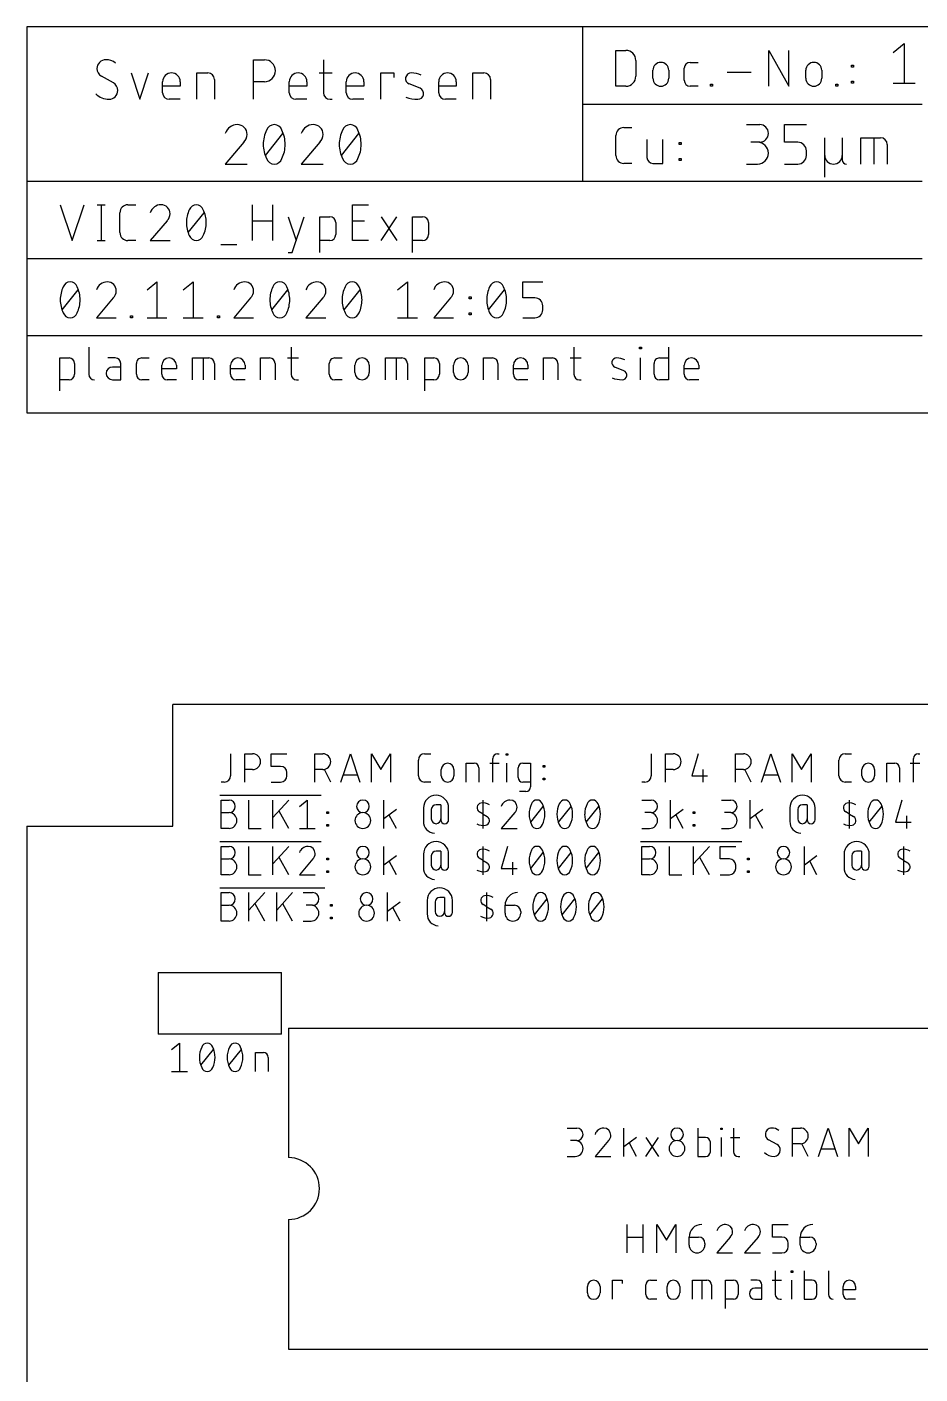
# Model space of a CAD drawing. Extents: x 0 to 102, y 0 to 103.
# Drawn here: x 0 to 36.7, y 47.5 to 102.9 of the extents above; entities that cross this region are included whole.
import ezdxf

# ---------------------------------------------------------------- set-up
doc = ezdxf.new("R2010")
doc.units = 0
for name, color, linetype in [('20', 30, 'CONTINUOUS'), ('21', 253, 'CONTINUOUS'), ('48', 213, 'CONTINUOUS')]:
    doc.layers.add(name, color=color, linetype=linetype)

msp = doc.modelspace()

# ---------------------------------------------------------------- linework, layer by layer
at = {"layer": '20'}
for p, q in [((96, 75), (6, 75)), ((6, 70), (6, 75)), ((0, 70), (0, 11)), ((0, 70), (6, 70))]:
    msp.add_line(p, q, dxfattribs=at)
at = {"layer": '21'}
for p, q in [((1.3589, 87.9102), (1.3589, 89.2564)), ((1.3589, 89.2564), (1.7328, 89.2564)), ((2.5485, 89.7051), (2.5485, 88.5833)), ((3.632, 89.2564), (3.3329, 89.2564)), ((4.725, 89.2564), (5.0241, 89.2564)), ((6.813, 88.3589), (6.813, 89.2564)), ((6.813, 89.2564), (7.4861, 89.2564)), ((7.2617, 88.3589), (7.2617, 89.2564)), ((9.609, 88.3589), (9.609, 89.2564)), ((9.609, 89.2564), (9.983, 89.2564)), ((10.7198, 89.2564), (11.1685, 89.2564)), ((10.8694, 89.7051), (10.8694, 88.5833)), ((12.6643, 89.2564), (12.9635, 89.2564)), ((14.7524, 88.3589), (14.7524, 89.2564)), ((14.7524, 89.2564), (15.4255, 89.2564)), ((15.2011, 88.3589), (15.2011, 89.2564)), ((16.3706, 87.9102), (16.3706, 89.2564)), ((16.3706, 89.2564), (16.7446, 89.2564)), ((18.7804, 88.3589), (18.7804, 89.2564)), ((18.7804, 89.2564), (19.1543, 89.2564)), ((21.2443, 88.3589), (21.2443, 89.2564)), ((21.2443, 89.2564), (21.6182, 89.2564)), ((22.355, 89.2564), (22.8038, 89.2564)), ((22.5046, 89.7051), (22.5046, 88.5833)), ((25.2019, 89.6303), (25.2019, 89.7051)), ((25.2019, 89.7051), (25.2767, 89.7051)), ((25.2767, 89.6303), (25.2019, 89.6303)), ((25.2393, 88.3589), (25.2393, 89.2564)), ((25.2767, 89.7051), (25.2767, 89.6303)), ((26.0229, 89.2564), (26.3968, 89.2564)), ((26.3968, 89.7051), (26.3968, 88.3589)), ((1.9572, 89.032), (1.9572, 88.5833)), ((3.8564, 88.8824), (3.5199, 88.8824)), ((3.8564, 88.3589), (3.8564, 89.032)), ((4.5006, 88.5833), (4.5006, 89.032)), ((5.5481, 88.5833), (5.5481, 88.9572)), ((6.1464, 88.8076), (5.5481, 88.8076)), ((6.1464, 88.9572), (6.1464, 88.8076)), ((7.7105, 89.032), (7.7105, 88.3589)), ((8.3771, 88.5833), (8.3771, 88.9572)), ((8.9754, 88.8076), (8.3771, 88.8076)), ((8.9754, 88.9572), (8.9754, 88.8076)), ((10.2074, 89.032), (10.2074, 88.3589)), ((12.44, 88.5833), (12.44, 89.032)), ((13.4875, 88.6581), (13.4875, 88.9572)), ((14.0858, 88.9572), (14.0858, 88.6581)), ((15.6498, 89.032), (15.6498, 88.3589)), ((16.969, 89.032), (16.969, 88.5833)), ((17.5484, 88.6581), (17.5484, 88.9572)), ((18.1467, 88.9572), (18.1467, 88.6581)), ((19.3787, 89.032), (19.3787, 88.3589)), ((20.0123, 88.5833), (20.0123, 88.9572)), ((20.6106, 88.8076), (20.0123, 88.8076)), ((20.6106, 88.9572), (20.6106, 88.8076)), ((21.8426, 89.032), (21.8426, 88.3589)), ((24.5594, 88.7328), (24.1854, 88.8824)), ((25.7985, 88.5833), (25.7985, 89.032)), ((27.0391, 88.5833), (27.0391, 88.9572)), ((27.6374, 88.8076), (27.0391, 88.8076)), ((27.6374, 88.9572), (27.6374, 88.8076)), ((1.7328, 88.3589), (1.3589, 88.3589)), ((3.5199, 88.3589), (3.8564, 88.3589)), ((5.0241, 88.3589), (4.725, 88.3589)), ((6.1464, 88.3589), (5.7725, 88.3589)), ((8.9754, 88.3589), (8.6014, 88.3589)), ((11.0937, 88.3589), (11.1685, 88.3589)), ((12.9635, 88.3589), (12.6643, 88.3589)), ((16.7446, 88.3589), (16.3706, 88.3589)), ((20.6106, 88.3589), (20.2367, 88.3589)), ((22.729, 88.3589), (22.8038, 88.3589)), ((26.3968, 88.3589), (26.0229, 88.3589)), ((27.6374, 88.3589), (27.2635, 88.3589)), ((8.3778, 72.9742), (8.3778, 72.0654)), ((8.9601, 71.8058), (8.9601, 72.9742)), ((8.9601, 72.9742), (9.2847, 72.9742)), ((10.0481, 72.4549), (10.0481, 72.9742)), ((10.0481, 72.9742), (10.6972, 72.9742)), ((11.8462, 71.8058), (11.8462, 72.9742)), ((11.8462, 72.9742), (12.1707, 72.9742)), ((12.9169, 71.8058), (13.3064, 72.9742)), ((13.3064, 72.9742), (13.6958, 71.8058)), ((14.1742, 71.8058), (14.1742, 72.9742)), ((14.1742, 72.9742), (14.5637, 72.3251)), ((14.5637, 72.3251), (14.9531, 72.9742)), ((14.9531, 72.9742), (14.9531, 71.8058)), ((16.1027, 72.0654), (16.1027, 72.7146)), ((16.3623, 72.9742), (16.622, 72.9742)), ((19.1673, 71.8058), (19.1673, 72.7795)), ((19.362, 72.9742), (19.4269, 72.9742)), ((19.7128, 72.9093), (19.7128, 72.9742)), ((19.7128, 72.9742), (19.7777, 72.9742)), ((19.7777, 72.9093), (19.7128, 72.9093)), ((19.7777, 72.9742), (19.7777, 72.9093)), ((25.6815, 72.9742), (25.6815, 72.0654)), ((26.2639, 71.8058), (26.2639, 72.9742)), ((26.2639, 72.9742), (26.5884, 72.9742)), ((27.6115, 72.9742), (27.3519, 72.0654)), ((29.1499, 71.8058), (29.1499, 72.9742)), ((29.1499, 72.9742), (29.4745, 72.9742)), ((30.2206, 71.8058), (30.6101, 72.9742)), ((30.6101, 72.9742), (30.9996, 71.8058)), ((31.4779, 71.8058), (31.4779, 72.9742)), ((31.4779, 72.9742), (31.8674, 72.3251)), ((31.8674, 72.3251), (32.2569, 72.9742)), ((32.2569, 72.9742), (32.2569, 71.8058)), ((33.4064, 72.0654), (33.4064, 72.7146)), ((33.6661, 72.9742), (33.9257, 72.9742)), ((36.471, 71.8058), (36.471, 72.7795)), ((36.6657, 72.9742), (36.7307, 72.9742)), ((9.2847, 72.3251), (8.9601, 72.3251)), ((10.4376, 72.4549), (10.0481, 72.4549)), ((10.6972, 72.0654), (10.6972, 72.1953)), ((12.1707, 72.3251), (11.8462, 72.3251)), ((12.4953, 71.8058), (12.2356, 72.3251)), ((13.5985, 72.0979), (13.0143, 72.0979)), ((17.0472, 72.0654), (17.0472, 72.3251)), ((17.5665, 72.3251), (17.5665, 72.0654)), ((18.0759, 71.8058), (18.0759, 72.5847)), ((18.0759, 72.5847), (18.4005, 72.5847)), ((18.5952, 72.39), (18.5952, 71.8058)), ((19.0374, 72.5847), (19.4269, 72.5847)), ((19.7453, 71.8058), (19.7453, 72.5847)), ((20.2036, 72.0005), (20.2036, 72.39)), ((20.3983, 72.5847), (20.7229, 72.5847)), ((20.7229, 72.5847), (20.7229, 71.6111)), ((21.2368, 72.4225), (21.2368, 72.4874)), ((21.2368, 72.4874), (21.3017, 72.4874)), ((21.3017, 72.4225), (21.2368, 72.4225)), ((21.3017, 72.4874), (21.3017, 72.4225)), ((26.5884, 72.3251), (26.2639, 72.3251)), ((27.3519, 72.0654), (28.001, 72.0654)), ((27.8062, 72.3251), (27.8062, 71.8058)), ((29.4745, 72.3251), (29.1499, 72.3251)), ((29.799, 71.8058), (29.5394, 72.3251)), ((30.9022, 72.0979), (30.318, 72.0979)), ((34.351, 72.0654), (34.351, 72.3251)), ((34.8702, 72.3251), (34.8702, 72.0654)), ((35.3797, 71.8058), (35.3797, 72.5847)), ((35.3797, 72.5847), (35.7042, 72.5847)), ((35.8989, 72.39), (35.8989, 71.8058)), ((36.3412, 72.5847), (36.7307, 72.5847)), ((8.1181, 71.8058), (7.9883, 71.8058)), ((10.0481, 71.8058), (10.4376, 71.8058)), ((16.622, 71.8058), (16.3623, 71.8058)), ((20.7229, 71.8058), (20.3983, 71.8058)), ((21.2368, 71.9032), (21.2368, 71.9681)), ((21.2368, 71.9681), (21.3017, 71.9681)), ((21.3017, 71.9032), (21.2368, 71.9032)), ((21.3017, 71.9681), (21.3017, 71.9032)), ((25.4219, 71.8058), (25.292, 71.8058)), ((33.9257, 71.8058), (33.6661, 71.8058)), ((7.9375, 71.2724), (12.1059, 71.2724)), ((7.9883, 69.9008), (7.9883, 71.0692)), ((7.9883, 71.0692), (8.3129, 71.0692)), ((9.1166, 71.0692), (9.1166, 69.9008)), ((10.1219, 69.9008), (10.1219, 71.0692)), ((10.771, 71.0692), (10.1219, 70.3552)), ((11.2099, 70.8096), (11.5344, 71.0692)), ((11.5344, 71.0692), (11.5344, 69.9008)), ((14.6792, 69.9008), (14.6792, 71.0692)), ((18.7734, 69.9008), (18.7734, 71.0692)), ((20.5282, 71.4163), (20.2685, 71.4163)), ((25.292, 71.0692), (25.6815, 71.0692)), ((26.4754, 69.9008), (26.4754, 71.0692)), ((28.5686, 71.0692), (28.9581, 71.0692)), ((29.752, 69.9008), (29.752, 71.0692)), ((33.8462, 69.9008), (33.8462, 71.0692)), ((35.9911, 71.0692), (35.7314, 70.1604)), ((7.9883, 70.5499), (8.3129, 70.5499)), ((10.771, 69.9008), (10.3815, 70.6148)), ((12.3402, 70.5175), (12.3402, 70.5824)), ((12.3402, 70.5824), (12.4051, 70.5824)), ((12.4051, 70.5175), (12.3402, 70.5175)), ((12.4051, 70.5824), (12.4051, 70.5175)), ((15.1985, 70.6797), (14.6792, 70.2903)), ((15.1985, 69.9008), (14.9064, 70.4525)), ((16.311, 70.7446), (16.311, 70.1929)), ((16.6356, 70.6797), (16.6356, 70.2903)), ((17.025, 70.8745), (16.8303, 70.8745)), ((17.025, 70.8745), (17.025, 70.2578)), ((17.3496, 70.2578), (17.3496, 70.7446)), ((18.7734, 70.485), (18.6111, 70.5824)), ((18.7734, 70.485), (18.9357, 70.3876)), ((20.0674, 70.5499), (19.5157, 69.9008)), ((20.7236, 70.1604), (21.2428, 70.8096)), ((21.8666, 70.1604), (22.3858, 70.8096)), ((23.0096, 70.1604), (23.5288, 70.8096)), ((25.6815, 70.5499), (25.4219, 70.5499)), ((26.9947, 70.6797), (26.4754, 70.2903)), ((26.9947, 69.9008), (26.7026, 70.4525)), ((27.4129, 70.5175), (27.4129, 70.5824)), ((27.4129, 70.5824), (27.4779, 70.5824)), ((27.4779, 70.5175), (27.4129, 70.5175)), ((27.4779, 70.5824), (27.4779, 70.5175)), ((28.9581, 70.5499), (28.6985, 70.5499)), ((30.2713, 70.6797), (29.752, 70.2903)), ((30.2713, 69.9008), (29.9792, 70.4525)), ((31.3838, 70.7446), (31.3838, 70.1929)), ((31.7084, 70.6797), (31.7084, 70.2903)), ((32.0978, 70.8745), (31.9031, 70.8745)), ((32.0978, 70.8745), (32.0978, 70.2578)), ((32.4224, 70.2578), (32.4224, 70.7446)), ((33.8462, 70.485), (33.6839, 70.5824)), ((33.8462, 70.485), (34.0085, 70.3876)), ((34.6534, 70.1604), (35.1726, 70.8096)), ((36.1858, 70.4201), (36.1858, 69.9008)), ((8.3129, 69.9008), (7.9883, 69.9008)), ((9.1166, 69.9008), (9.6359, 69.9008)), ((11.2099, 69.9008), (11.859, 69.9008)), ((12.3402, 69.9982), (12.3402, 70.0631)), ((12.3402, 70.0631), (12.4051, 70.0631)), ((12.4051, 69.9982), (12.3402, 69.9982)), ((12.4051, 70.0631), (12.4051, 69.9982)), ((19.5157, 69.9008), (20.1648, 69.9008)), ((25.292, 69.9008), (25.6166, 69.9008)), ((27.4129, 69.9982), (27.4129, 70.0631)), ((27.4129, 70.0631), (27.4779, 70.0631)), ((27.4779, 69.9982), (27.4129, 69.9982)), ((27.4779, 70.0631), (27.4779, 69.9982)), ((28.5686, 69.9008), (28.8932, 69.9008)), ((35.7314, 70.1604), (36.3805, 70.1604)), ((7.9375, 69.3674), (12.1059, 69.3674)), ((25.2413, 69.3674), (29.4097, 69.3674)), ((7.9883, 67.9958), (7.9883, 69.1642)), ((7.9883, 69.1642), (8.3129, 69.1642)), ((9.1166, 69.1642), (9.1166, 67.9958)), ((10.1219, 67.9958), (10.1219, 69.1642)), ((10.771, 69.1642), (10.1219, 68.4502)), ((14.6792, 67.9958), (14.6792, 69.1642)), ((15.1985, 68.7747), (14.6792, 68.3853)), ((16.311, 68.8396), (16.311, 68.2879)), ((16.6356, 68.7747), (16.6356, 68.3853)), ((17.025, 68.9695), (16.8303, 68.9695)), ((17.025, 68.9695), (17.025, 68.3528)), ((17.3496, 68.3528), (17.3496, 68.8396)), ((18.7734, 67.9958), (18.7734, 69.1642)), ((19.7753, 69.1642), (19.5157, 68.2554)), ((20.7236, 68.2554), (21.2428, 68.9046)), ((21.8666, 68.2554), (22.3858, 68.9046)), ((23.0096, 68.2554), (23.5288, 68.9046)), ((25.292, 67.9958), (25.292, 69.1642)), ((25.292, 69.1642), (25.6166, 69.1642)), ((26.4204, 69.1642), (26.4204, 67.9958)), ((27.4256, 67.9958), (27.4256, 69.1642)), ((28.0748, 69.1642), (27.4256, 68.4502)), ((28.5136, 68.6449), (28.5136, 69.1642)), ((28.5136, 69.1642), (29.1627, 69.1642)), ((31.983, 67.9958), (31.983, 69.1642)), ((32.5022, 68.7747), (31.983, 68.3853)), ((33.6148, 68.8396), (33.6148, 68.2879)), ((33.9393, 68.7747), (33.9393, 68.3853)), ((34.3288, 68.9695), (34.1341, 68.9695)), ((34.3288, 68.9695), (34.3288, 68.3528)), ((34.6533, 68.3528), (34.6533, 68.8396)), ((36.0772, 67.9958), (36.0772, 69.1642)), ((7.9883, 68.6449), (8.3129, 68.6449)), ((10.771, 67.9958), (10.3815, 68.7098)), ((11.7616, 68.6449), (11.2099, 67.9958)), ((12.3402, 68.6125), (12.3402, 68.6774)), ((12.3402, 68.6774), (12.4051, 68.6774)), ((12.4051, 68.6125), (12.3402, 68.6125)), ((12.4051, 68.6774), (12.4051, 68.6125)), ((15.1985, 67.9958), (14.9064, 68.5475)), ((18.7734, 68.58), (18.6111, 68.6774)), ((18.7734, 68.58), (18.9357, 68.4826)), ((19.5157, 68.2554), (20.1648, 68.2554)), ((19.97, 68.5151), (19.97, 67.9958)), ((25.292, 68.6449), (25.6166, 68.6449)), ((28.0748, 67.9958), (27.6853, 68.7098)), ((28.9031, 68.6449), (28.5136, 68.6449)), ((29.1627, 68.2554), (29.1627, 68.3853)), ((29.6439, 68.6125), (29.6439, 68.6774)), ((29.6439, 68.6774), (29.7088, 68.6774)), ((29.7088, 68.6125), (29.6439, 68.6125)), ((29.7088, 68.6774), (29.7088, 68.6125)), ((32.5022, 67.9958), (32.2101, 68.5475)), ((36.0772, 68.58), (35.9149, 68.6774)), ((36.0772, 68.58), (36.2394, 68.4826)), ((8.3129, 67.9958), (7.9883, 67.9958)), ((9.1166, 67.9958), (9.6359, 67.9958)), ((11.2099, 67.9958), (11.859, 67.9958)), ((12.3402, 68.0932), (12.3402, 68.1581)), ((12.3402, 68.1581), (12.4051, 68.1581)), ((12.4051, 68.0932), (12.3402, 68.0932)), ((12.4051, 68.1581), (12.4051, 68.0932)), ((25.6166, 67.9958), (25.292, 67.9958)), ((26.4204, 67.9958), (26.9397, 67.9958)), ((28.5136, 67.9958), (28.9031, 67.9958)), ((29.6439, 68.0932), (29.6439, 68.1581)), ((29.6439, 68.1581), (29.7088, 68.1581)), ((29.7088, 68.0932), (29.6439, 68.0932)), ((29.7088, 68.1581), (29.7088, 68.0932)), ((7.9375, 67.4624), (12.2583, 67.4624)), ((7.9883, 66.0908), (7.9883, 67.2592)), ((7.9883, 67.2592), (8.3129, 67.2592)), ((9.1313, 66.0908), (9.1313, 67.2592)), ((9.7804, 67.2592), (9.1313, 66.5452)), ((10.2743, 66.0908), (10.2743, 67.2592)), ((10.9234, 67.2592), (10.2743, 66.5452)), ((11.3623, 67.2592), (11.7517, 67.2592)), ((14.8316, 66.0908), (14.8316, 67.2592)), ((17.1774, 67.0645), (16.9827, 67.0645)), ((17.1774, 67.0645), (17.1774, 66.4478)), ((18.9258, 66.0908), (18.9258, 67.2592)), ((7.9883, 66.7399), (8.3129, 66.7399)), ((9.7804, 66.0908), (9.3909, 66.8048)), ((10.9234, 66.0908), (10.5339, 66.8048)), ((11.7517, 66.7399), (11.4921, 66.7399)), ((12.4926, 66.7075), (12.4926, 66.7724)), ((12.4926, 66.7724), (12.5575, 66.7724)), ((12.5575, 66.7075), (12.4926, 66.7075)), ((12.5575, 66.7724), (12.5575, 66.7075)), ((15.3509, 66.8697), (14.8316, 66.4803)), ((15.3509, 66.0908), (15.0588, 66.6425)), ((16.4634, 66.9346), (16.4634, 66.3829)), ((16.788, 66.8697), (16.788, 66.4803)), ((17.502, 66.4478), (17.502, 66.9346)), ((18.9258, 66.675), (18.7635, 66.7724)), ((18.9258, 66.675), (19.0881, 66.5776)), ((19.668, 66.7399), (20.0575, 66.7399)), ((19.668, 66.4154), (19.668, 66.7399)), ((20.876, 66.3504), (21.3952, 66.9996)), ((22.019, 66.3504), (22.5382, 66.9996)), ((23.1619, 66.3504), (23.6812, 66.9996)), ((8.3129, 66.0908), (7.9883, 66.0908)), ((11.3623, 66.0908), (11.6868, 66.0908)), ((12.4926, 66.1882), (12.4926, 66.2531)), ((12.4926, 66.2531), (12.5575, 66.2531)), ((12.5575, 66.1882), (12.4926, 66.1882)), ((12.5575, 66.2531), (12.5575, 66.1882)), ((20.3172, 66.4803), (20.3172, 66.4154)), ((5.3975, 63.9763), (10.4775, 63.9763)), ((5.3975, 63.9763), (5.3975, 61.4363)), ((10.4775, 61.4363), (10.4775, 63.9763)), ((10.7633, 61.6903), (10.7633, 56.3563)), ((10.7633, 61.6903), (46.0693, 61.6903)), ((10.4775, 61.4363), (5.3975, 61.4363)), ((5.95, 60.8083), (6.2745, 61.068)), ((6.2745, 61.068), (6.2745, 59.8996)), ((7.1579, 60.1592), (7.6772, 60.8083)), ((8.3009, 60.1592), (8.8201, 60.8083)), ((9.4058, 59.8996), (9.4058, 60.6785)), ((9.4058, 60.6785), (9.7303, 60.6785)), ((9.925, 60.4838), (9.925, 59.8996)), ((5.95, 59.8996), (6.5991, 59.8996)), ((22.23, 57.5755), (22.6194, 57.5755)), ((24.5563, 56.4071), (24.5563, 57.5755)), ((25.0756, 57.186), (24.5563, 56.7965)), ((25.4572, 56.4071), (25.9764, 57.186)), ((25.4572, 57.186), (25.9764, 56.4071)), ((27.5966, 57.5755), (27.5966, 56.4071)), ((27.9212, 57.186), (27.5966, 57.186)), ((28.5418, 57.5105), (28.5418, 57.5755)), ((28.5418, 57.5755), (28.6068, 57.5755)), ((28.6068, 57.5105), (28.5418, 57.5105)), ((28.5743, 56.4071), (28.5743, 57.186)), ((28.6068, 57.5755), (28.6068, 57.5105)), ((28.9418, 57.186), (29.3313, 57.186)), ((29.0716, 57.5755), (29.0716, 56.6018)), ((30.8645, 56.8939), (30.5075, 57.0886)), ((31.4956, 56.4071), (31.4956, 57.5755)), ((31.4956, 57.5755), (31.8201, 57.5755)), ((32.5663, 56.4071), (32.9558, 57.5755)), ((32.9558, 57.5755), (33.3453, 56.4071)), ((33.8236, 56.4071), (33.8236, 57.5755)), ((33.8236, 57.5755), (34.2131, 56.9263)), ((34.2131, 56.9263), (34.6026, 57.5755)), ((34.6026, 57.5755), (34.6026, 56.4071)), ((22.6194, 57.0562), (22.3598, 57.0562)), ((23.9247, 57.0562), (23.3729, 56.4071)), ((25.0756, 56.4071), (24.7835, 56.9588)), ((28.1159, 56.6018), (28.1159, 56.9913)), ((31.8201, 56.9263), (31.4956, 56.9263)), ((32.1447, 56.4071), (31.8851, 56.9263)), ((33.2479, 56.6992), (32.6637, 56.6992)), ((22.23, 56.4071), (22.5545, 56.4071)), ((23.3729, 56.4071), (24.0221, 56.4071)), ((27.5966, 56.4071), (27.9212, 56.4071)), ((29.2664, 56.4071), (29.3313, 56.4071)), ((10.7633, 53.8163), (10.7633, 48.4823)), ((24.6881, 52.4383), (24.6881, 53.6067)), ((25.3372, 53.6067), (25.3372, 52.4383)), ((25.9186, 52.4383), (25.9186, 53.6067)), ((25.9186, 53.6067), (26.3081, 52.9576)), ((26.3081, 52.9576), (26.6975, 53.6067)), ((26.6975, 53.6067), (26.6975, 52.4383)), ((30.6698, 53.0874), (30.6698, 53.6067)), ((30.6698, 53.6067), (31.3189, 53.6067)), ((24.6881, 53.0874), (25.3372, 53.0874)), ((27.2408, 53.0874), (27.6303, 53.0874)), ((27.2408, 52.7629), (27.2408, 53.0874)), ((27.8899, 52.8278), (27.8899, 52.7629)), ((28.9355, 53.0874), (28.3838, 52.4383)), ((30.0785, 53.0874), (29.5268, 52.4383)), ((31.0593, 53.0874), (30.6698, 53.0874)), ((31.3189, 52.6979), (31.3189, 52.8278)), ((31.8128, 53.0874), (32.2023, 53.0874)), ((31.8128, 52.7629), (31.8128, 53.0874)), ((32.4619, 52.8278), (32.4619, 52.7629)), ((28.3838, 52.4383), (29.0329, 52.4383)), ((29.5268, 52.4383), (30.1759, 52.4383)), ((30.6698, 52.4383), (31.0593, 52.4383)), ((30.7869, 51.7017), (30.7869, 50.728)), ((31.4381, 51.6368), (31.4381, 51.7017)), ((31.4381, 51.7017), (31.5031, 51.7017)), ((31.5031, 51.6368), (31.4381, 51.6368)), ((31.5031, 51.7017), (31.5031, 51.6368)), ((31.9788, 51.7017), (31.9788, 50.5333)), ((32.9785, 51.7017), (32.9785, 50.728)), ((23.0576, 50.7929), (23.0576, 51.0526)), ((23.5769, 51.0526), (23.5769, 50.7929)), ((24.0929, 50.5333), (24.0929, 51.3122)), ((24.0929, 51.3122), (24.4824, 51.3122)), ((24.4824, 51.3122), (24.4824, 51.1824)), ((25.4592, 50.728), (25.4592, 51.1175)), ((25.6539, 51.3122), (25.9136, 51.3122)), ((26.3342, 50.7929), (26.3342, 51.0526)), ((26.8535, 51.0526), (26.8535, 50.7929)), ((27.3854, 50.5333), (27.3854, 51.3122)), ((27.3854, 51.3122), (27.9696, 51.3122)), ((27.7749, 50.5333), (27.7749, 51.3122)), ((28.1644, 51.1175), (28.1644, 50.5333)), ((28.7404, 50.1438), (28.7404, 51.3122)), ((28.7404, 51.3122), (29.0649, 51.3122)), ((29.2596, 51.1175), (29.2596, 50.728)), ((30.0437, 51.3122), (29.7841, 51.3122)), ((30.2385, 50.5333), (30.2385, 51.1175)), ((30.657, 51.3122), (31.0465, 51.3122)), ((31.4706, 50.5333), (31.4706, 51.3122)), ((32.3034, 51.3122), (31.9788, 51.3122)), ((32.4981, 50.728), (32.4981, 51.1175)), ((33.5731, 50.728), (33.5731, 51.0526)), ((34.0924, 51.0526), (34.0924, 50.9228)), ((25.9136, 50.5333), (25.6539, 50.5333)), ((29.0649, 50.5333), (28.7404, 50.5333)), ((30.2385, 50.9877), (29.9464, 50.9877)), ((29.9464, 50.5333), (30.2385, 50.5333)), ((30.9816, 50.5333), (31.0465, 50.5333)), ((31.9788, 50.5333), (32.3034, 50.5333)), ((34.0924, 50.9228), (33.5731, 50.9228)), ((34.0924, 50.5333), (33.7679, 50.5333)), ((10.7633, 48.4823), (46.0693, 48.4823))]:
    msp.add_line(p, q, dxfattribs=at)
for centre, radius, start, end in [((1.7328, 89.032), 0.2244, 0, 90), ((3.632, 89.032), 0.2244, 0, 90), ((4.725, 89.032), 0.2244, 89.9992, 180), ((5.8473, 88.9572), 0.2992, 0, 180), ((7.4861, 89.032), 0.2244, 0, 90), ((8.6762, 88.9572), 0.2992, 0, 180), ((9.983, 89.032), 0.2244, 0, 90), ((12.6643, 89.032), 0.2244, 89.9992, 180), ((13.7866, 88.9572), 0.2992, 0, 180), ((15.4255, 89.032), 0.2244, 0, 90), ((16.7446, 89.032), 0.2244, 0, 90), ((17.8475, 88.9572), 0.2992, 0, 180), ((19.1543, 89.032), 0.2244, 0, 90), ((20.3115, 88.9572), 0.2992, 0, 180), ((21.6182, 89.032), 0.2244, 0, 90), ((24.2574, 89.0625), 0.1939, 89.181, 248.1986), ((24.2481, 88.4071), 0.8493, 65.7609, 89.181), ((26.0229, 89.032), 0.2244, 89.9992, 180), ((27.3382, 88.9572), 0.2992, 0, 180), ((3.5199, 88.6207), 0.2618, 90, 270), ((24.4874, 88.5528), 0.1939, 269.181, 68.1986), ((1.7328, 88.5833), 0.2244, 270.0008, 0), ((2.7729, 88.5833), 0.2244, 180, 270), ((4.725, 88.5833), 0.2244, 180, 270), ((5.7725, 88.5833), 0.2244, 180, 270), ((8.6014, 88.5833), 0.2244, 180, 270), ((11.0937, 88.5833), 0.2244, 180, 270), ((12.6643, 88.5833), 0.2244, 180, 270), ((13.7866, 88.6581), 0.2992, 180, 0), ((16.7446, 88.5833), 0.2244, 270.0008, 0), ((17.8475, 88.6581), 0.2992, 180, 0), ((20.2367, 88.5833), 0.2244, 180, 270), ((22.729, 88.5833), 0.2244, 180, 270), ((24.5027, 89.6272), 1.2684, 250.2096, 269.181), ((26.0229, 88.5833), 0.2244, 180, 270), ((27.2635, 88.5833), 0.2244, 180, 270), ((9.2847, 72.6496), 0.3246, 270, 90), ((12.1707, 72.6496), 0.3246, 270, 90), ((16.3623, 72.7146), 0.2596, 90.0007, 180), ((19.362, 72.7795), 0.1947, 90.0009, 180), ((26.5884, 72.6496), 0.3246, 270, 90), ((29.4745, 72.6496), 0.3246, 270, 90), ((33.6661, 72.7146), 0.2596, 90.0007, 180), ((36.6657, 72.7795), 0.1947, 90.0009, 180), ((8.1181, 72.0654), 0.2596, 270, 0), ((10.4376, 72.1953), 0.2596, 0, 90), ((10.4376, 72.0654), 0.2596, 270, 0), ((16.3623, 72.0654), 0.2596, 180, 270), ((17.3069, 72.3251), 0.2596, 0, 180), ((17.3069, 72.0654), 0.2596, 180, 0), ((18.4005, 72.39), 0.1947, 0.0009, 90), ((20.3983, 72.39), 0.1947, 90, 180), ((25.4219, 72.0654), 0.2596, 270, 0), ((33.6661, 72.0654), 0.2596, 180, 270), ((34.6106, 72.3251), 0.2596, 0, 180), ((34.6106, 72.0654), 0.2596, 180, 0), ((35.7042, 72.39), 0.1947, 0.0009, 90), ((20.3983, 72.0005), 0.1947, 180, 270), ((20.5282, 71.6111), 0.1947, 270.0009, 0), ((8.3129, 70.8096), 0.2596, 270, 90), ((13.8204, 70.8096), 0.2596, 0, 180), ((16.8303, 70.7446), 0.5193, 0, 180), ((18.7685, 70.4335), 0.5143, 59.0369, 100.354), ((19.8727, 70.6939), 0.3753, 90.0001, 162.0549), ((19.8727, 70.7771), 0.2921, 0, 90), ((20.9832, 70.829), 0.2402, 90, 161.0751), ((20.9832, 70.829), 0.2402, 18.9248, 90.0002), ((22.1262, 70.829), 0.2402, 90, 161.0751), ((22.1262, 70.829), 0.2402, 18.9248, 90.0002), ((23.2692, 70.829), 0.2402, 90, 161.0751), ((23.2692, 70.829), 0.2402, 18.9248, 90.0002), ((25.6815, 70.8096), 0.2596, 270, 90), ((28.9581, 70.8096), 0.2596, 270, 90), ((31.9031, 70.7446), 0.5193, 0, 180), ((33.8413, 70.4335), 0.5143, 59.0369, 100.354), ((34.913, 70.829), 0.2402, 90, 161.0751), ((34.913, 70.829), 0.2402, 18.9248, 90.0002), ((8.3129, 70.2254), 0.3246, 270, 90), ((13.8204, 70.2254), 0.3246, 0, 180), ((13.8204, 70.8096), 0.2596, 180, 0), ((16.8303, 70.6797), 0.1947, 90, 179.9991), ((18.7109, 70.7486), 0.1939, 100.3542, 239.0364), ((18.8359, 70.2214), 0.1939, 280.3541, 59.0358), ((19.851, 70.7771), 0.3138, 313.604, 359.9996), ((21.6215, 70.485), 0.9629, 180, 205.9888), ((21.6215, 70.485), 0.9628, 154.0109, 180.0001), ((20.3449, 70.485), 0.9629, 359.9999, 25.9891), ((20.3449, 70.485), 0.9629, 334.0112, 360), ((22.7645, 70.485), 0.9629, 180, 205.9888), ((22.7645, 70.485), 0.9628, 154.0109, 180.0001), ((21.4879, 70.485), 0.9629, 359.9999, 25.9891), ((21.4879, 70.485), 0.9629, 334.0112, 360), ((23.9075, 70.485), 0.9629, 180, 205.9888), ((23.9075, 70.485), 0.9628, 154.0109, 180.0001), ((22.6309, 70.485), 0.9629, 359.9999, 25.9891), ((22.6309, 70.485), 0.9629, 334.0112, 360), ((25.6166, 70.2254), 0.3246, 270, 90), ((28.8932, 70.2254), 0.3246, 270, 90), ((31.9031, 70.6797), 0.1947, 90, 179.9991), ((33.7837, 70.7486), 0.1939, 100.3542, 239.0364), ((33.9087, 70.2214), 0.1939, 280.3541, 59.0358), ((35.5513, 70.485), 0.9629, 180, 205.9888), ((35.5513, 70.485), 0.9628, 154.0109, 180.0001), ((34.2747, 70.485), 0.9629, 359.9999, 25.9891), ((34.2747, 70.485), 0.9629, 334.0112, 360), ((13.8204, 70.2254), 0.3246, 180, 0), ((16.799, 70.1929), 0.488, 180, 266.05), ((16.8303, 70.2903), 0.1947, 180, 0), ((17.1873, 70.2578), 0.1623, 180, 0), ((18.7783, 70.5365), 0.5143, 239.0366, 280.3541), ((20.9832, 70.141), 0.2402, 198.9254, 269.9998), ((20.9832, 70.141), 0.2402, 270, 341.0747), ((22.1262, 70.141), 0.2402, 198.9254, 269.9998), ((22.1262, 70.141), 0.2402, 270, 341.0747), ((23.2692, 70.141), 0.2402, 198.9254, 269.9998), ((23.2692, 70.141), 0.2402, 270, 341.0747), ((31.8718, 70.1929), 0.488, 180, 266.05), ((31.9031, 70.2903), 0.1947, 180, 0), ((32.2601, 70.2578), 0.1623, 180, 0), ((33.8511, 70.5365), 0.5143, 239.0366, 280.3541), ((34.913, 70.141), 0.2402, 198.9254, 269.9998), ((34.913, 70.141), 0.2402, 270, 341.0747), ((16.8303, 68.8396), 0.5193, 0, 180), ((34.1341, 68.8396), 0.5193, 0, 180), ((8.3129, 68.9046), 0.2596, 270, 90), ((11.5669, 68.7889), 0.3753, 90.0001, 162.0549), ((11.5669, 68.8721), 0.2921, 0, 90), ((11.5452, 68.8721), 0.3138, 313.604, 359.9996), ((13.8204, 68.9046), 0.2596, 0, 180), ((13.8204, 68.9046), 0.2596, 180, 0), ((16.8303, 68.7747), 0.1947, 90, 179.9991), ((18.7109, 68.8436), 0.1939, 100.3542, 239.0364), ((18.7685, 68.5285), 0.5143, 59.0369, 100.354), ((21.6215, 68.58), 0.9628, 154.0109, 180.0001), ((20.9832, 68.924), 0.2402, 90, 161.0751), ((20.9832, 68.924), 0.2402, 18.9248, 90.0002), ((20.3449, 68.58), 0.9629, 359.9999, 25.9891), ((22.7645, 68.58), 0.9628, 154.0109, 180.0001), ((22.1262, 68.924), 0.2402, 90, 161.0751), ((22.1262, 68.924), 0.2402, 18.9248, 90.0002), ((21.4879, 68.58), 0.9629, 359.9999, 25.9891), ((23.9075, 68.58), 0.9628, 154.0109, 180.0001), ((23.2692, 68.924), 0.2402, 90, 161.0751), ((23.2692, 68.924), 0.2402, 18.9248, 90.0002), ((22.6309, 68.58), 0.9629, 359.9999, 25.9891), ((25.6166, 68.9046), 0.2596, 270, 90), ((31.1242, 68.9046), 0.2596, 0, 180), ((31.1242, 68.9046), 0.2596, 180, 0), ((34.1341, 68.7747), 0.1947, 90, 179.9991), ((36.0146, 68.8436), 0.1939, 100.3542, 239.0364), ((36.0722, 68.5285), 0.5143, 59.0369, 100.354), ((8.3129, 68.3204), 0.3246, 270, 90), ((13.8204, 68.3204), 0.3246, 0, 180), ((13.8204, 68.3204), 0.3246, 180, 0), ((16.799, 68.2879), 0.488, 180, 266.05), ((16.8303, 68.3853), 0.1947, 180, 0), ((17.1873, 68.3528), 0.1623, 180, 0), ((18.7783, 68.6315), 0.5143, 239.0366, 280.3541), ((18.8359, 68.3164), 0.1939, 280.3541, 59.0358), ((21.6215, 68.58), 0.9629, 180, 205.9888), ((20.3449, 68.58), 0.9629, 334.0112, 360), ((22.7645, 68.58), 0.9629, 180, 205.9888), ((21.4879, 68.58), 0.9629, 334.0112, 360), ((23.9075, 68.58), 0.9629, 180, 205.9888), ((22.6309, 68.58), 0.9629, 334.0112, 360), ((25.6166, 68.3204), 0.3246, 270, 90), ((28.9031, 68.3853), 0.2596, 0, 90), ((28.9031, 68.2554), 0.2596, 270, 0), ((31.1242, 68.3204), 0.3246, 0, 180), ((31.1242, 68.3204), 0.3246, 180, 0), ((34.1028, 68.2879), 0.488, 180, 266.05), ((34.1341, 68.3853), 0.1947, 180, 0), ((34.4911, 68.3528), 0.1623, 180, 0), ((36.0821, 68.6315), 0.5143, 239.0366, 280.3541), ((36.1397, 68.3164), 0.1939, 280.3541, 59.0358), ((20.9832, 68.236), 0.2402, 198.9254, 269.9998), ((20.9832, 68.236), 0.2402, 270, 341.0747), ((22.1262, 68.236), 0.2402, 198.9254, 269.9998), ((22.1262, 68.236), 0.2402, 270, 341.0747), ((23.2692, 68.236), 0.2402, 198.9254, 269.9998), ((23.2692, 68.236), 0.2402, 270, 341.0747), ((8.3129, 66.9996), 0.2596, 270, 90), ((11.7517, 66.9996), 0.2596, 270, 90), ((13.9728, 66.9996), 0.2596, 0, 180), ((16.9827, 66.9346), 0.5193, 0, 180), ((16.9827, 66.8697), 0.1947, 90, 179.9991), ((18.8633, 66.9386), 0.1939, 100.3542, 239.0364), ((18.9209, 66.6235), 0.5143, 59.0369, 100.354), ((20.1873, 66.7399), 0.5193, 90.0003, 180), ((21.7739, 66.675), 0.9628, 154.0109, 180.0001), ((21.1356, 67.019), 0.2402, 90, 161.0751), ((21.1356, 67.019), 0.2402, 18.9248, 90.0002), ((20.4973, 66.675), 0.9629, 359.9999, 25.9891), ((22.9169, 66.675), 0.9628, 154.0109, 180.0001), ((22.2786, 67.019), 0.2402, 90, 161.0751), ((22.2786, 67.019), 0.2402, 18.9248, 90.0002), ((21.6403, 66.675), 0.9629, 359.9999, 25.9891), ((24.0599, 66.675), 0.9628, 154.0109, 180.0001), ((23.4216, 67.019), 0.2402, 90, 161.0751), ((23.4216, 67.019), 0.2402, 18.9248, 90.0002), ((22.7833, 66.675), 0.9629, 359.9999, 25.9891), ((8.3129, 66.4154), 0.3246, 270, 90), ((11.6868, 66.4154), 0.3246, 270, 90), ((13.9728, 66.4154), 0.3246, 0, 180), ((13.9728, 66.9996), 0.2596, 180, 0), ((18.9883, 66.4114), 0.1939, 280.3541, 59.0358), ((20.0575, 66.4803), 0.2596, 0, 90), ((21.7739, 66.675), 0.9629, 180, 205.9888), ((20.4973, 66.675), 0.9629, 334.0112, 360), ((22.9169, 66.675), 0.9629, 180, 205.9888), ((21.6403, 66.675), 0.9629, 334.0112, 360), ((24.0599, 66.675), 0.9629, 180, 205.9888), ((22.7833, 66.675), 0.9629, 334.0112, 360), ((13.9728, 66.4154), 0.3246, 180, 0), ((16.9514, 66.3829), 0.488, 180, 266.05), ((16.9827, 66.4803), 0.1947, 180, 0), ((17.3397, 66.4478), 0.1623, 180, 0), ((18.9307, 66.7265), 0.5143, 239.0366, 280.3541), ((19.9926, 66.4154), 0.3246, 180, 0), ((21.1356, 66.331), 0.2402, 198.9254, 269.9998), ((21.1356, 66.331), 0.2402, 270, 341.0747), ((22.2786, 66.331), 0.2402, 198.9254, 269.9998), ((22.2786, 66.331), 0.2402, 270, 341.0747), ((23.4216, 66.331), 0.2402, 198.9254, 269.9998), ((23.4216, 66.331), 0.2402, 270, 341.0747), ((7.4175, 60.8278), 0.2402, 90, 161.0751), ((7.4175, 60.8278), 0.2402, 18.9248, 90.0002), ((8.5605, 60.8278), 0.2402, 90, 161.0751), ((8.5605, 60.8278), 0.2402, 18.9248, 90.0002), ((8.0558, 60.4838), 0.9629, 180, 205.9888), ((8.0558, 60.4838), 0.9628, 154.0109, 180.0001), ((6.7792, 60.4838), 0.9629, 359.9999, 25.9891), ((6.7792, 60.4838), 0.9629, 334.0112, 360), ((9.1988, 60.4838), 0.9629, 180, 205.9888), ((9.1988, 60.4838), 0.9628, 154.0109, 180.0001), ((7.9222, 60.4838), 0.9629, 359.9999, 25.9891), ((7.9222, 60.4838), 0.9629, 334.0112, 360), ((9.7303, 60.4837), 0.1947, 0.0009, 90), ((7.4175, 60.1397), 0.2402, 198.9254, 269.9998), ((7.4175, 60.1397), 0.2402, 270, 341.0747), ((8.5605, 60.1397), 0.2402, 198.9254, 269.9998), ((8.5605, 60.1397), 0.2402, 270, 341.0747), ((22.6194, 57.3158), 0.2596, 270, 90), ((23.73, 57.2002), 0.3753, 90.0001, 162.0549), ((23.73, 57.2834), 0.2921, 0, 90), ((23.7083, 57.2834), 0.3138, 313.604, 359.9996), ((26.7455, 57.3158), 0.2596, 0, 180), ((26.7455, 57.3158), 0.2596, 180, 0), ((27.9212, 56.9913), 0.1947, 0, 90), ((30.6373, 57.3158), 0.2596, 89.9993, 180), ((30.6414, 57.3158), 0.2637, 179.9998, 239.4902), ((30.6373, 57.0886), 0.4868, 53.1301, 89.9993), ((31.8201, 57.2509), 0.3246, 270, 90), ((22.5545, 56.7316), 0.3246, 270, 90), ((26.7455, 56.7316), 0.3246, 0, 180), ((26.7455, 56.7316), 0.3246, 180, 0), ((27.9212, 56.6018), 0.1947, 270, 359.9991), ((29.2664, 56.6018), 0.1947, 180, 270), ((30.7347, 56.9556), 0.5485, 224.761, 269.9999), ((30.7347, 56.6667), 0.2596, 270, 0), ((30.7306, 56.6667), 0.2637, 0.0001, 59.4899), ((10.7633, 55.0862), 1.27, 270, 90), ((27.7601, 53.0874), 0.5193, 90.0003, 180), ((28.7408, 53.2314), 0.3753, 90.0001, 162.0549), ((28.7408, 53.3146), 0.2921, 0, 90), ((28.7192, 53.3146), 0.3138, 313.604, 359.9996), ((29.8838, 53.2314), 0.3753, 90.0001, 162.0549), ((29.8838, 53.3146), 0.2921, 0, 90), ((29.8622, 53.3146), 0.3138, 313.604, 359.9996), ((32.3321, 53.0874), 0.5193, 90.0003, 180), ((27.5654, 52.7629), 0.3246, 180, 0), ((27.6303, 52.8278), 0.2596, 0, 90), ((31.0593, 52.8278), 0.2596, 0, 90), ((31.0593, 52.6979), 0.2596, 270, 0), ((32.1373, 52.7629), 0.3246, 180, 0), ((32.2023, 52.8278), 0.2596, 0, 90), ((23.3172, 51.0526), 0.2596, 0, 180), ((25.6539, 51.1175), 0.1947, 90, 180), ((26.5938, 51.0526), 0.2596, 0, 180), ((27.9696, 51.1175), 0.1947, 0, 90), ((29.0649, 51.1175), 0.1947, 0.0009, 90), ((30.0437, 51.1175), 0.1947, 0, 90), ((32.3034, 51.1175), 0.1947, 0, 90), ((33.8328, 51.0526), 0.2596, 0, 180), ((23.3172, 50.7929), 0.2596, 180, 0), ((25.6539, 50.728), 0.1947, 180, 270), ((26.5938, 50.7929), 0.2596, 180, 0), ((29.0649, 50.728), 0.1947, 270, 0), ((29.9464, 50.7605), 0.2272, 90, 270), ((30.9816, 50.728), 0.1947, 180, 270), ((32.3034, 50.728), 0.1947, 270, 359.9991), ((33.1732, 50.728), 0.1947, 180, 270), ((33.7679, 50.728), 0.1947, 180, 270)]:
    msp.add_arc(centre, radius, start, end, dxfattribs=at)
at = {"layer": '48'}
for p, q in [((22.86, 102.875), (0, 102.875)), ((0, 102.875), (0, 96.525)), ((54.61, 102.875), (22.86, 102.875)), ((22.86, 102.875), (22.86, 99.7)), ((35.6362, 101.8293), (36.0878, 102.1906)), ((36.0878, 102.1906), (36.0878, 100.565)), ((9.3179, 99.8982), (9.3179, 101.5238)), ((9.3179, 101.5238), (9.7695, 101.5238)), ((12.1996, 101.5238), (12.1996, 100.1691)), ((24.2316, 100.4366), (24.2316, 101.9098)), ((24.2316, 101.9098), (24.6408, 101.9098)), ((25.05, 101.5006), (25.05, 100.8458)), ((30.5248, 100.4366), (30.5248, 101.9098)), ((30.5248, 101.9098), (31.3432, 100.4366)), ((31.3432, 100.4366), (31.3432, 101.9098)), ((4.281, 100.9819), (4.6422, 99.8982)), ((4.6422, 99.8982), (5.0035, 100.9819)), ((6.9904, 99.8982), (6.9904, 100.9819)), ((6.9904, 100.9819), (7.4419, 100.9819)), ((12.019, 100.9819), (12.5608, 100.9819)), ((14.554, 99.8982), (14.554, 100.9819)), ((14.554, 100.9819), (15.0958, 100.9819)), ((15.0958, 100.9819), (15.0958, 100.8013)), ((18.3491, 99.8982), (18.3491, 100.9819)), ((18.3491, 100.9819), (18.8006, 100.9819)), ((25.7505, 100.764), (25.7505, 101.0914)), ((26.4052, 101.0914), (26.4052, 100.764)), ((27.041, 100.6821), (27.041, 101.1732)), ((27.2865, 101.4187), (27.6139, 101.4187)), ((28.8077, 101.0095), (29.7898, 101.0095)), ((32.0436, 100.764), (32.0436, 101.0914)), ((32.6984, 101.0914), (32.6984, 100.764)), ((33.9158, 101.2141), (33.9158, 101.296)), ((33.9158, 101.296), (33.9976, 101.296)), ((33.9976, 101.2141), (33.9158, 101.2141)), ((33.9976, 101.296), (33.9976, 101.2141)), ((3.5584, 100.5755), (3.0617, 100.8465)), ((5.5836, 100.1691), (5.5836, 100.6207)), ((6.3061, 100.4401), (5.5836, 100.4401)), ((6.3061, 100.6207), (6.3061, 100.4401)), ((7.7129, 100.711), (7.7129, 99.8982)), ((9.7695, 100.6207), (9.3179, 100.6207)), ((10.794, 100.1691), (10.794, 100.6207)), ((11.5165, 100.4401), (10.794, 100.4401)), ((11.5165, 100.6207), (11.5165, 100.4401)), ((13.1387, 100.1691), (13.1387, 100.6207)), ((13.8611, 100.4401), (13.1387, 100.4401)), ((13.8611, 100.6207), (13.8611, 100.4401)), ((16.1746, 100.3498), (15.723, 100.5304)), ((16.9423, 100.1691), (16.9423, 100.6207)), ((17.6647, 100.4401), (16.9423, 100.4401)), ((17.6647, 100.6207), (17.6647, 100.4401)), ((19.0716, 100.711), (19.0716, 99.8982)), ((24.6408, 100.4366), (24.2316, 100.4366)), ((27.6139, 100.4366), (27.2865, 100.4366)), ((28.1181, 100.4366), (28.1181, 100.5184)), ((28.1181, 100.5184), (28.2, 100.5184)), ((28.2, 100.4366), (28.1181, 100.4366)), ((28.2, 100.5184), (28.2, 100.4366)), ((33.2716, 100.4366), (33.2716, 100.5184)), ((33.2716, 100.5184), (33.3534, 100.5184)), ((33.3534, 100.4366), (33.2716, 100.4366)), ((33.3534, 100.5184), (33.3534, 100.4366)), ((33.9158, 100.5594), (33.9158, 100.6412)), ((33.9158, 100.6412), (33.9976, 100.6412)), ((33.9976, 100.5594), (33.9158, 100.5594)), ((33.9976, 100.6412), (33.9976, 100.5594)), ((35.6362, 100.565), (36.5393, 100.565)), ((6.3061, 99.8982), (5.8545, 99.8982)), ((11.5165, 99.8982), (11.0649, 99.8982)), ((12.4705, 99.8982), (12.5608, 99.8982)), ((13.8611, 99.8982), (13.4096, 99.8982)), ((17.6647, 99.8982), (17.2132, 99.8982)), ((22.86, 99.7), (22.86, 96.525)), ((22.86, 99.7), (36.83, 99.7)), ((24.559, 98.7348), (24.8864, 98.7348)), ((29.6037, 98.8568), (30.1456, 98.8568)), ((31.1668, 98.1343), (31.1668, 98.8568)), ((31.1668, 98.8568), (32.0699, 98.8568)), ((8.9252, 98.1343), (8.1575, 97.2312)), ((9.8109, 97.5924), (10.5334, 98.4956)), ((12.0514, 98.1343), (11.2838, 97.2312)), ((12.9372, 97.5924), (13.6597, 98.4956)), ((24.2316, 97.589), (24.2316, 98.4074)), ((25.5077, 98.2437), (25.5077, 97.5071)), ((26.1624, 97.2616), (26.1624, 98.2437)), ((26.8347, 98.0391), (26.8347, 98.121)), ((26.8347, 98.121), (26.9166, 98.121)), ((26.9166, 98.121), (26.9166, 98.0391)), ((30.1456, 98.1343), (29.7843, 98.1343)), ((31.7087, 98.1343), (31.1668, 98.1343)), ((32.8194, 96.6893), (32.8194, 98.3149)), ((33.5418, 98.3149), (33.5418, 97.5924)), ((34.307, 97.2312), (34.307, 98.3149)), ((34.307, 98.3149), (35.1198, 98.3149)), ((34.8488, 97.2312), (34.8488, 98.3149)), ((26.9166, 98.0391), (26.8347, 98.0391)), ((32.0699, 97.5924), (32.0699, 97.7731)), ((33.5418, 97.5924), (33.5418, 97.4118)), ((35.3907, 98.044), (35.3907, 97.2312)), ((8.1575, 97.2312), (9.0606, 97.2312)), ((11.2838, 97.2312), (12.1869, 97.2312)), ((24.8864, 97.2616), (24.559, 97.2616)), ((25.7532, 97.2616), (26.1624, 97.2616)), ((26.8347, 97.3844), (26.8347, 97.4662)), ((26.8347, 97.4662), (26.9166, 97.4662)), ((26.9166, 97.3844), (26.8347, 97.3844)), ((26.9166, 97.4662), (26.9166, 97.3844)), ((29.6037, 97.2312), (30.0553, 97.2312)), ((31.1668, 97.2312), (31.7087, 97.2312)), ((0, 96.525), (0, 93.35)), ((0, 96.525), (22.86, 96.525)), ((22.86, 96.525), (36.83, 96.525)), ((1.3716, 95.5598), (1.8627, 94.0866)), ((1.8627, 94.0866), (2.3537, 95.5598)), ((2.8882, 95.5598), (3.2156, 95.5598)), ((3.0519, 95.5598), (3.0519, 94.0866)), ((4.1544, 95.5598), (4.4818, 95.5598)), ((9.2828, 94.0866), (9.2828, 95.5598)), ((10.1012, 95.5598), (10.1012, 94.0866)), ((13.3992, 94.0866), (13.3992, 95.5598)), ((13.3992, 95.5598), (14.054, 95.5598)), ((3.827, 94.414), (3.827, 95.2324)), ((5.7665, 94.905), (5.0708, 94.0866)), ((6.6392, 94.414), (7.294, 95.2324)), ((9.2828, 94.905), (10.1012, 94.905)), ((10.7521, 95.0687), (11.0794, 94.0866)), ((10.9158, 93.5955), (11.4068, 95.0687)), ((12.0495, 93.5955), (12.0495, 95.0687)), ((12.0495, 95.0687), (12.4587, 95.0687)), ((12.7043, 94.8232), (12.7043, 94.3321)), ((13.3992, 94.905), (13.8903, 94.905)), ((14.5676, 94.0866), (15.2224, 95.0687)), ((14.5676, 95.0687), (15.2224, 94.0866)), ((15.8651, 93.5955), (15.8651, 95.0687)), ((15.8651, 95.0687), (16.2743, 95.0687)), ((16.5198, 94.8232), (16.5198, 94.3321)), ((2.8882, 94.0866), (3.2156, 94.0866)), ((4.4818, 94.0866), (4.1544, 94.0866)), ((5.0708, 94.0866), (5.8892, 94.0866)), ((7.9771, 93.9229), (8.6319, 93.9229)), ((12.4587, 94.0866), (12.0495, 94.0866)), ((14.054, 94.0866), (13.3992, 94.0866)), ((16.2743, 94.0866), (15.8651, 94.0866)), ((0, 93.35), (0, 90.175)), ((0, 93.35), (36.83, 93.35)), ((10.7521, 93.5955), (10.9158, 93.5955)), ((1.4534, 91.239), (2.1082, 92.0574)), ((4.9394, 92.0574), (5.3486, 92.3848)), ((5.3486, 92.3848), (5.3486, 90.9116)), ((6.426, 92.0574), (6.8352, 92.3848)), ((6.8352, 92.3848), (6.8352, 90.9116)), ((10.0756, 91.239), (10.7303, 92.0574)), ((13.0487, 91.239), (13.7035, 92.0574)), ((15.2463, 92.0574), (15.6555, 92.3848)), ((15.6555, 92.3848), (15.6555, 90.9116)), ((18.995, 91.239), (19.6498, 92.0574)), ((20.3997, 91.73), (20.3997, 92.3848)), ((20.3997, 92.3848), (21.2182, 92.3848)), ((3.5539, 91.73), (2.8582, 90.9116)), ((9.2028, 91.73), (8.5072, 90.9116)), ((12.176, 91.73), (11.4803, 90.9116)), ((17.4285, 91.73), (16.7329, 90.9116)), ((18.1913, 91.6891), (18.1913, 91.771)), ((18.1913, 91.771), (18.2732, 91.771)), ((18.2732, 91.6891), (18.1913, 91.6891)), ((18.2732, 91.771), (18.2732, 91.6891)), ((20.8908, 91.73), (20.3997, 91.73)), ((2.8582, 90.9116), (3.6766, 90.9116)), ((4.2671, 90.9116), (4.2671, 90.9934)), ((4.2671, 90.9934), (4.3489, 90.9934)), ((4.3489, 90.9116), (4.2671, 90.9116)), ((4.3489, 90.9934), (4.3489, 90.9116)), ((4.9394, 90.9116), (5.7578, 90.9116)), ((6.426, 90.9116), (7.2444, 90.9116)), ((7.8349, 90.9116), (7.8349, 90.9934)), ((7.8349, 90.9934), (7.9167, 90.9934)), ((7.9167, 90.9116), (7.8349, 90.9116)), ((7.9167, 90.9934), (7.9167, 90.9116)), ((8.5072, 90.9116), (9.3256, 90.9116)), ((11.4803, 90.9116), (12.2987, 90.9116)), ((15.2463, 90.9116), (16.0647, 90.9116)), ((16.7329, 90.9116), (17.5513, 90.9116)), ((18.1913, 91.0344), (18.1913, 91.1162)), ((18.1913, 91.1162), (18.2732, 91.1162)), ((18.2732, 91.0344), (18.1913, 91.0344)), ((18.2732, 91.1162), (18.2732, 91.0344)), ((20.3997, 90.9116), (20.8908, 90.9116)), ((21.2182, 91.239), (21.2182, 91.4027)), ((0, 90.175), (0, 87)), ((0, 90.175), (36.83, 90.175)), ((0, 87), (54.61, 87))]:
    msp.add_line(p, q, dxfattribs=at)
for centre, radius, start, end in [((3.2424, 101.1626), 0.3612, 89.9995, 180), ((3.2423, 100.8465), 0.6773, 53.1301, 89.9995), ((9.7695, 101.0722), 0.4516, 270, 90), ((24.6408, 101.5006), 0.4092, 359.9996, 90), ((3.248, 101.1626), 0.3669, 179.9998, 239.49), ((5.9448, 100.6207), 0.3612, 0, 180), ((7.4419, 100.711), 0.2709, 0.0007, 90), ((11.1552, 100.6207), 0.3612, 0, 180), ((13.4999, 100.6207), 0.3612, 0, 180), ((15.81, 100.7478), 0.2342, 89.1818, 248.1988), ((15.7987, 99.9565), 1.0256, 65.7611, 89.1818), ((17.3035, 100.6207), 0.3612, 0, 180), ((18.8006, 100.711), 0.2709, 0.0007, 90), ((26.0778, 101.0914), 0.3274, 0, 180), ((27.2865, 101.1732), 0.2455, 90, 180), ((32.371, 101.0914), 0.3274, 0, 180), ((3.3722, 100.2594), 0.3669, 0, 59.4898), ((16.0876, 100.1323), 0.2342, 269.1818, 68.1988), ((24.6408, 100.8458), 0.4092, 270.0004, 360), ((26.0778, 100.764), 0.3274, 180, 0), ((27.2865, 100.6821), 0.2455, 180, 270), ((32.371, 100.764), 0.3274, 180, 0), ((3.3778, 100.6613), 0.7631, 224.7608, 269.9999), ((3.3778, 100.2594), 0.3612, 270, 0), ((5.8545, 100.1691), 0.2709, 180, 270), ((11.0649, 100.1691), 0.2709, 180, 270), ((12.4705, 100.1691), 0.2709, 180, 270), ((13.4096, 100.1691), 0.2709, 180, 270), ((16.1061, 101.4296), 1.5316, 250.2089, 269.1818), ((17.2132, 100.1691), 0.2709, 180, 270), ((8.6542, 98.3347), 0.5221, 90.0001, 162.0549), ((8.6542, 98.4504), 0.4064, 0, 90), ((10.1722, 98.5226), 0.3342, 90.0001, 161.0756), ((10.1722, 98.5226), 0.3342, 18.9248, 90), ((11.7805, 98.3347), 0.5221, 90.0001, 162.0549), ((11.7805, 98.4504), 0.4064, 0, 90), ((13.2984, 98.5226), 0.3342, 90.0001, 161.0756), ((13.2984, 98.5226), 0.3342, 18.9248, 90), ((24.559, 98.4074), 0.3274, 90.0005, 180), ((30.1456, 98.4956), 0.3612, 270, 90), ((8.6241, 98.4504), 0.4365, 313.6036, 359.9997), ((11.0602, 98.044), 1.3396, 154.0109, 180.0001), ((9.2841, 98.044), 1.3396, 360, 25.9891), ((11.7504, 98.4504), 0.4365, 313.6036, 359.9997), ((14.1865, 98.044), 1.3396, 154.0109, 180.0001), ((12.4104, 98.044), 1.3396, 360, 25.9891), ((30.0553, 97.6828), 0.4516, 270, 90), ((31.7087, 97.7731), 0.3612, 0, 90), ((35.1198, 98.044), 0.2709, 0, 90), ((11.0603, 98.044), 1.3396, 180, 205.9889), ((9.2841, 98.044), 1.3396, 334.0111, 360), ((14.1865, 98.044), 1.3396, 180, 205.9889), ((12.4104, 98.044), 1.3396, 334.0111, 360), ((24.559, 97.589), 0.3274, 180, 270), ((31.7087, 97.5924), 0.3612, 270, 0), ((33.1806, 97.5924), 0.3612, 180, 0), ((10.1722, 97.5654), 0.3342, 198.925, 270), ((10.1722, 97.5654), 0.3342, 269.9999, 341.0745), ((13.2984, 97.5654), 0.3342, 198.925, 270), ((13.2984, 97.5654), 0.3342, 269.9999, 341.0745), ((25.7532, 97.5071), 0.2455, 180, 270), ((33.7225, 97.4118), 0.1806, 180, 270), ((4.1544, 95.2324), 0.3274, 90.0005, 180), ((5.5209, 95.0866), 0.4732, 90, 162.0549), ((5.5209, 95.1915), 0.3683, 0, 90), ((7.7714, 94.8232), 1.214, 154.0109, 180), ((6.9666, 95.257), 0.3028, 90, 161.0756), ((6.9666, 95.257), 0.3028, 18.9237, 90.0001), ((6.1618, 94.8232), 1.214, 360, 25.9897), ((5.4936, 95.1915), 0.3956, 313.6022, 0), ((7.7714, 94.8232), 1.214, 180, 205.9889), ((6.1618, 94.8232), 1.214, 334.0105, 359.9999), ((12.4587, 94.8232), 0.2455, 0, 90), ((16.2743, 94.8232), 0.2455, 0, 90), ((4.1544, 94.414), 0.3274, 180, 270), ((6.9666, 94.3894), 0.3028, 198.9251, 270.0001), ((6.9666, 94.3894), 0.3028, 270, 341.0759), ((12.4587, 94.3321), 0.2455, 270, 0), ((16.2743, 94.3321), 0.2455, 270, 0), ((2.5856, 91.6482), 1.214, 154.0109, 180), ((1.7808, 92.082), 0.3028, 90, 161.0756), ((1.7808, 92.082), 0.3028, 18.9237, 90.0001), ((0.976, 91.6482), 1.214, 360, 25.9897), ((3.3083, 91.9116), 0.4732, 90, 162.0549), ((3.3083, 92.0165), 0.3683, 0, 90), ((3.281, 92.0165), 0.3956, 313.6022, 0), ((8.9573, 91.9116), 0.4732, 90, 162.0549), ((8.9573, 92.0165), 0.3683, 0, 90), ((8.93, 92.0165), 0.3956, 313.6022, 0), ((11.2078, 91.6482), 1.214, 154.0109, 180), ((10.4029, 92.082), 0.3028, 90, 161.0756), ((10.4029, 92.082), 0.3028, 18.9237, 90.0001), ((9.5982, 91.6482), 1.214, 360, 25.9897), ((11.9304, 91.9116), 0.4732, 90, 162.0549), ((11.9304, 92.0165), 0.3683, 0, 90), ((11.9032, 92.0165), 0.3956, 313.6022, 0), ((14.1809, 91.6482), 1.214, 154.0109, 180), ((13.3761, 92.082), 0.3028, 90, 161.0756), ((13.3761, 92.082), 0.3028, 18.9237, 90.0001), ((12.5713, 91.6482), 1.214, 360, 25.9897), ((17.183, 91.9116), 0.4732, 90, 162.0549), ((17.183, 92.0165), 0.3683, 0, 90), ((17.1557, 92.0165), 0.3956, 313.6022, 0), ((20.1272, 91.6482), 1.214, 154.0109, 180), ((19.3224, 92.082), 0.3028, 90, 161.0756), ((19.3224, 92.082), 0.3028, 18.9237, 90.0001), ((18.5176, 91.6482), 1.214, 360, 25.9897), ((2.5856, 91.6482), 1.214, 180, 205.9889), ((0.976, 91.6482), 1.214, 334.0105, 359.9999), ((11.2078, 91.6482), 1.214, 180, 205.9889), ((9.5981, 91.6482), 1.214, 334.0105, 359.9999), ((14.1809, 91.6482), 1.214, 180, 205.9889), ((12.5713, 91.6482), 1.214, 334.0105, 359.9999), ((20.1272, 91.6482), 1.214, 180, 205.9889), ((18.5176, 91.6482), 1.214, 334.0105, 359.9999), ((20.8908, 91.4027), 0.3274, 0, 90), ((1.7808, 91.2144), 0.3028, 198.9251, 270.0001), ((1.7808, 91.2144), 0.3028, 270, 341.0759), ((10.4029, 91.2144), 0.3028, 198.9251, 270.0001), ((10.4029, 91.2144), 0.3028, 270, 341.0759), ((13.3761, 91.2144), 0.3028, 198.9251, 270.0001), ((13.3761, 91.2144), 0.3028, 270, 341.0759), ((19.3224, 91.2144), 0.3028, 198.9251, 270.0001), ((19.3224, 91.2144), 0.3028, 270, 341.0759), ((20.8908, 91.239), 0.3274, 270, 359.9995)]:
    msp.add_arc(centre, radius, start, end, dxfattribs=at)

doc.saveas('drawing.dxf')
